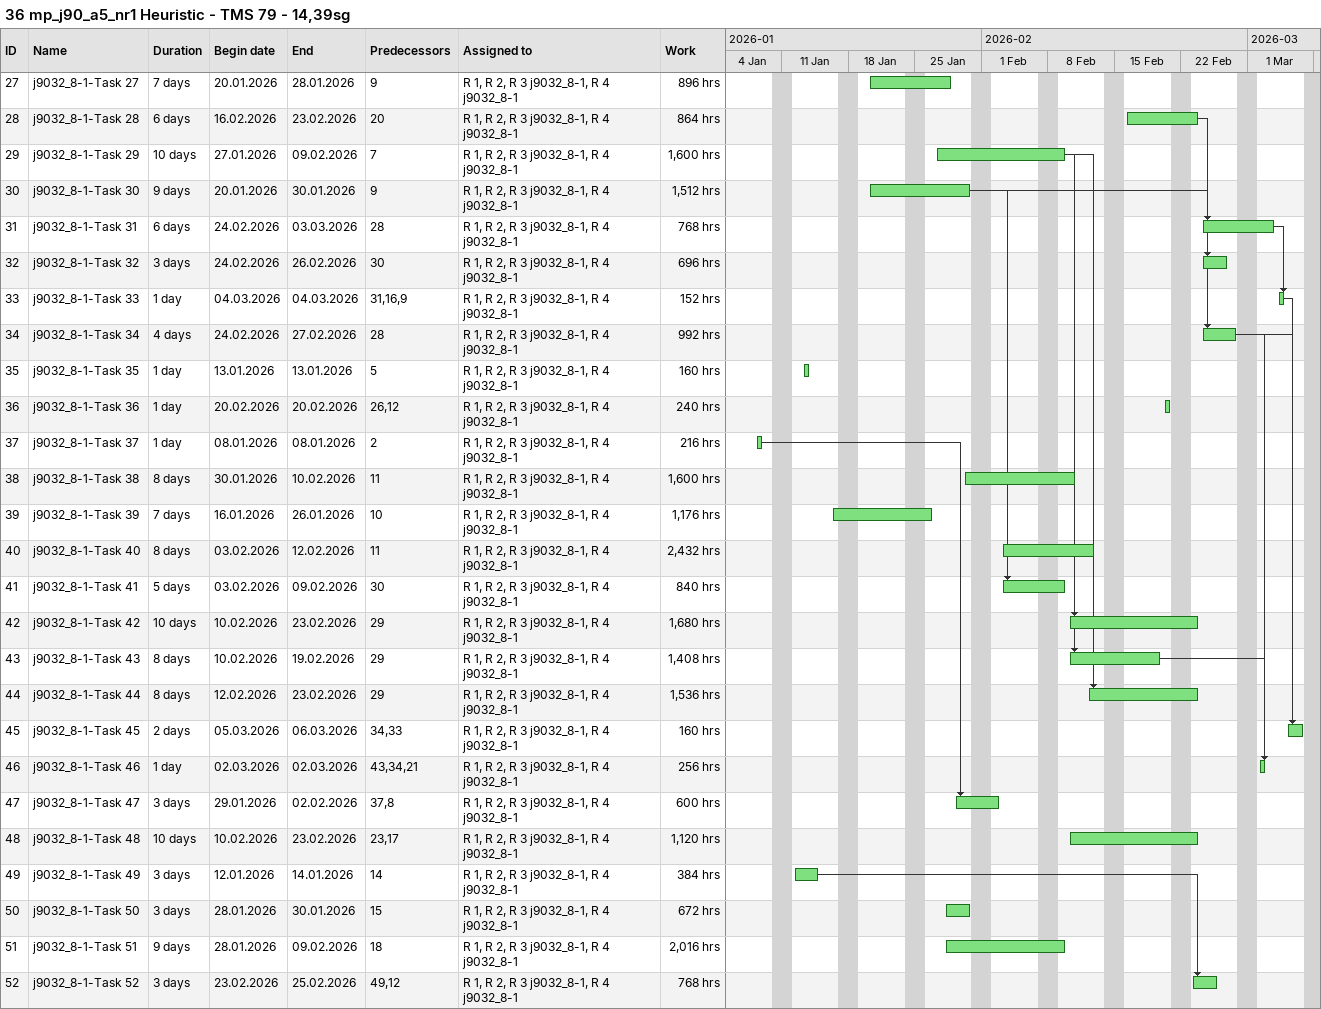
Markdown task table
36 mp_j90_a5_nr1 Heuristic - TMS 79 - 14,39sg

| ID | Task | Duration | Start | Finish | Predecessors | Resources | Work (h) |
|---|---|---|---|---|---|---|---|
| 27 | j9032_8-1-Task 27 | 7d | 2026-01-20 | 2026-01-28 | 9 | R 1, R 2, R 3 j9032_8-1, R 4 j9032_8-1 | 896 |
| 28 | j9032_8-1-Task 28 | 6d | 2026-02-16 | 2026-02-23 | 20 | R 1, R 2, R 3 j9032_8-1, R 4 j9032_8-1 | 864 |
| 29 | j9032_8-1-Task 29 | 10d | 2026-01-27 | 2026-02-09 | 7 | R 1, R 2, R 3 j9032_8-1, R 4 j9032_8-1 | 1600 |
| 30 | j9032_8-1-Task 30 | 9d | 2026-01-20 | 2026-01-30 | 9 | R 1, R 2, R 3 j9032_8-1, R 4 j9032_8-1 | 1512 |
| 31 | j9032_8-1-Task 31 | 6d | 2026-02-24 | 2026-03-03 | 28 | R 1, R 2, R 3 j9032_8-1, R 4 j9032_8-1 | 768 |
| 32 | j9032_8-1-Task 32 | 3d | 2026-02-24 | 2026-02-26 | 30 | R 1, R 2, R 3 j9032_8-1, R 4 j9032_8-1 | 696 |
| 33 | j9032_8-1-Task 33 | 1d | 2026-03-04 | 2026-03-04 | 31, 16, 9 | R 1, R 2, R 3 j9032_8-1, R 4 j9032_8-1 | 152 |
| 34 | j9032_8-1-Task 34 | 4d | 2026-02-24 | 2026-02-27 | 28 | R 1, R 2, R 3 j9032_8-1, R 4 j9032_8-1 | 992 |
| 35 | j9032_8-1-Task 35 | 1d | 2026-01-13 | 2026-01-13 | 5 | R 1, R 2, R 3 j9032_8-1, R 4 j9032_8-1 | 160 |
| 36 | j9032_8-1-Task 36 | 1d | 2026-02-20 | 2026-02-20 | 26, 12 | R 1, R 2, R 3 j9032_8-1, R 4 j9032_8-1 | 240 |
| 37 | j9032_8-1-Task 37 | 1d | 2026-01-08 | 2026-01-08 | 2 | R 1, R 2, R 3 j9032_8-1, R 4 j9032_8-1 | 216 |
| 38 | j9032_8-1-Task 38 | 8d | 2026-01-30 | 2026-02-10 | 11 | R 1, R 2, R 3 j9032_8-1, R 4 j9032_8-1 | 1600 |
| 39 | j9032_8-1-Task 39 | 7d | 2026-01-16 | 2026-01-26 | 10 | R 1, R 2, R 3 j9032_8-1, R 4 j9032_8-1 | 1176 |
| 40 | j9032_8-1-Task 40 | 8d | 2026-02-03 | 2026-02-12 | 11 | R 1, R 2, R 3 j9032_8-1, R 4 j9032_8-1 | 2432 |
| 41 | j9032_8-1-Task 41 | 5d | 2026-02-03 | 2026-02-09 | 30 | R 1, R 2, R 3 j9032_8-1, R 4 j9032_8-1 | 840 |
| 42 | j9032_8-1-Task 42 | 10d | 2026-02-10 | 2026-02-23 | 29 | R 1, R 2, R 3 j9032_8-1, R 4 j9032_8-1 | 1680 |
| 43 | j9032_8-1-Task 43 | 8d | 2026-02-10 | 2026-02-19 | 29 | R 1, R 2, R 3 j9032_8-1, R 4 j9032_8-1 | 1408 |
| 44 | j9032_8-1-Task 44 | 8d | 2026-02-12 | 2026-02-23 | 29 | R 1, R 2, R 3 j9032_8-1, R 4 j9032_8-1 | 1536 |
| 45 | j9032_8-1-Task 45 | 2d | 2026-03-05 | 2026-03-06 | 34, 33 | R 1, R 2, R 3 j9032_8-1, R 4 j9032_8-1 | 160 |
| 46 | j9032_8-1-Task 46 | 1d | 2026-03-02 | 2026-03-02 | 43, 34, 21 | R 1, R 2, R 3 j9032_8-1, R 4 j9032_8-1 | 256 |
| 47 | j9032_8-1-Task 47 | 3d | 2026-01-29 | 2026-02-02 | 37, 8 | R 1, R 2, R 3 j9032_8-1, R 4 j9032_8-1 | 600 |
| 48 | j9032_8-1-Task 48 | 10d | 2026-02-10 | 2026-02-23 | 23, 17 | R 1, R 2, R 3 j9032_8-1, R 4 j9032_8-1 | 1120 |
| 49 | j9032_8-1-Task 49 | 3d | 2026-01-12 | 2026-01-14 | 14 | R 1, R 2, R 3 j9032_8-1, R 4 j9032_8-1 | 384 |
| 50 | j9032_8-1-Task 50 | 3d | 2026-01-28 | 2026-01-30 | 15 | R 1, R 2, R 3 j9032_8-1, R 4 j9032_8-1 | 672 |
| 51 | j9032_8-1-Task 51 | 9d | 2026-01-28 | 2026-02-09 | 18 | R 1, R 2, R 3 j9032_8-1, R 4 j9032_8-1 | 2016 |
| 52 | j9032_8-1-Task 52 | 3d | 2026-02-23 | 2026-02-25 | 49, 12 | R 1, R 2, R 3 j9032_8-1, R 4 j9032_8-1 | 768 |
